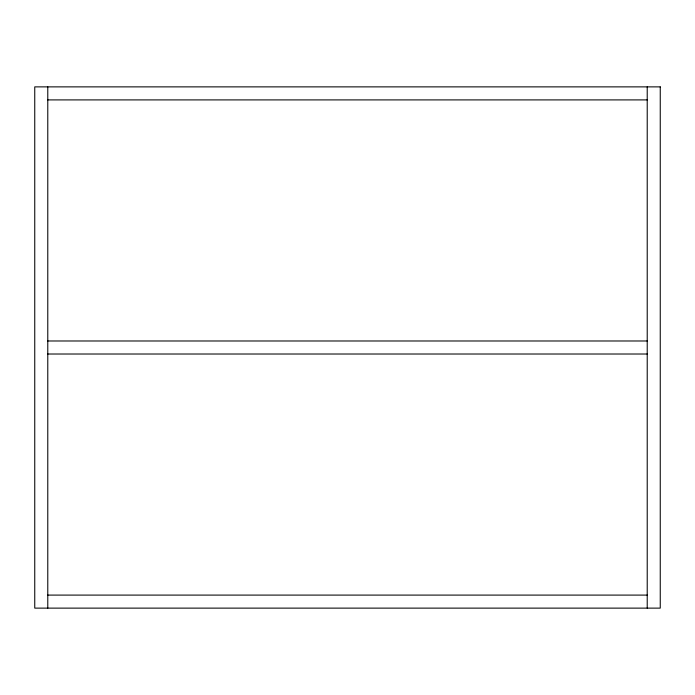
<?xml version="1.0" encoding="UTF-8"?>
<svg xmlns="http://www.w3.org/2000/svg" width="695" height="695" viewBox="0 0 695 695"><rect width="100%" height="100%" fill="white"/><g stroke="black" fill="none" stroke-linecap="round" stroke-linejoin="round"><path stroke-width="1.04" d="M47.781 99.906L647.219 99.906M47.781 340.984L647.219 340.984M47.781 354.016L647.219 354.016M47.781 595.094L647.219 595.094M647.219 86.875L647.219 608.125M47.781 86.875L47.781 608.125M660.25 86.875L34.75 86.875L34.75 608.125L660.25 608.125L660.25 86.875"/></g></svg>
